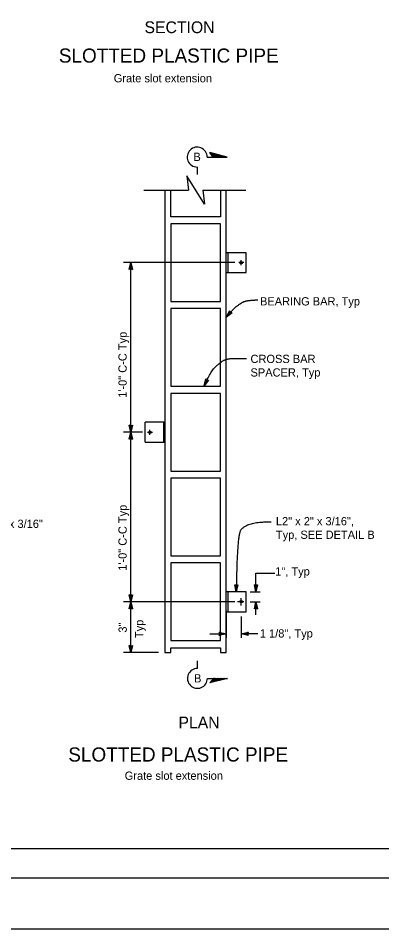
# Model space of a CAD drawing. Extents: x -893 to 867, y -474 to 712.
# Drawn here: x 58 to 367, y -474 to 299 of the extents above; entities that cross this region are included whole.
import ezdxf

# ---------------------------------------------------------------- set-up
doc = ezdxf.new("R2010")
doc.units = 0
for name, color, linetype in [('23 Layout Notes', 7, 'Continuous'), ('56 Stage 3 Anno', 7, 'Continuous'), ('57 Undefined', 7, 'Continuous'), ('60 Nongeo Data', 7, 'Continuous'), ('border_PLOTTING-ELEMENTS', 7, 'Continuous'), ('border_rw_22x34_Cut_Lines', 7, 'Continuous'), ('border_SHEET', 7, 'Continuous')]:
    doc.layers.add(name, color=color, linetype=linetype)

msp = doc.modelspace()

# ---------------------------------------------------------------- linework, layer by layer
at = {"layer": '23 Layout Notes'}
for p, q in [((218.62, 181.32), (235.71, 181.32)), ((218.63, 181.4), (218.63, 181.4)), ((235.71, 181.32), (220.79, 185.13)), ((223.87, 181.32), (220.79, 185.13)), ((234.48, 181.32), (221.11, 184.73)), ((233.25, 181.32), (221.43, 184.34)), ((232.03, 181.32), (221.75, 183.95)), ((230.8, 181.32), (222.06, 183.55)), ((229.57, 181.32), (222.38, 183.16)), ((228.35, 181.32), (222.7, 182.76)), ((227.12, 181.32), (223.02, 182.37)), ((225.89, 181.32), (223.34, 181.97)), ((224.67, 181.33), (223.67, 181.59)), ((210.18, 172.89), (210.18, 166.47)), ((210.38, -252.93), (210.38, -246.52)), ((218.82, -261.37), (235.91, -261.37)), ((218.83, -261.45), (218.83, -261.45)), ((235.91, -261.37), (220.99, -265.18)), ((224.07, -261.37), (220.99, -265.18)), ((234.69, -261.37), (221.31, -264.78)), ((233.46, -261.37), (221.63, -264.39)), ((232.23, -261.37), (221.95, -263.99)), ((231.01, -261.37), (222.27, -263.6)), ((229.78, -261.37), (222.59, -263.2)), ((228.55, -261.37), (222.91, -262.81)), ((227.32, -261.37), (223.23, -262.42)), ((226.1, -261.37), (223.55, -262.02)), ((224.88, -261.38), (223.88, -261.63))]:
    msp.add_line(p, q, dxfattribs=at)
for centre, start, end in [((210.18, 181.32), 0.00004, 270.00053), ((210.38, -261.37), 89.99947, 359.99996)]:
    msp.add_arc(centre, 8.44, start, end, dxfattribs=at)
at = {"layer": '56 Stage 3 Anno'}
for p, q in [((247.49, 89.54), (247.49, 93.76)), ((241.99, 91.65), (147.75, 91.65)), ((153.93, -52.35), (153.93, 91.65)), ((249.6, 91.65), (245.38, 91.65)), ((163.96, -52.35), (147.75, -52.35)), ((153.93, -196.35), (153.93, -52.35)), ((168.07, -52.35), (172.29, -52.35)), ((170.18, -54.46), (170.18, -50.24)), ((259.99, -187.79), (259.99, -172.06)), ((259.99, -172.06), (276.16, -172.06)), ((247.49, -199.51), (247.49, -193.25)), ((255.21, -187.91), (263.49, -187.91)), ((241.99, -196.35), (147.75, -196.35)), ((153.93, -239.44), (153.93, -196.35)), ((249.6, -196.35), (244.3, -196.35)), ((255.21, -196.35), (263.49, -196.35)), ((259.99, -207.4), (259.99, -196.35)), ((234.84, -204.07), (234.84, -227.06)), ((247.49, -208.78), (247.49, -227.06)), ((220.84, -223.56), (234.84, -223.56)), ((261.49, -223.56), (247.49, -223.56)), ((177.34, -239.44), (147.75, -239.44))]:
    msp.add_line(p, q, dxfattribs=at)
for points in [[(152.61, 85.75), (153.93, 91.65), (155.23, 85.75), (154.89, 85.96), (153.93, 90.28), (152.96, 85.96), (153.3, 86.16), (153.92, 88.93), (154.54, 86.17), (154.19, 86.38), (153.92, 87.57), (153.65, 86.37), (153.93, 86.53), (155.23, 85.75), (153.93, 86.53)], [(239.71, 49.07), (234.94, 45.34), (237.68, 50.74), (237.82, 50.35), (235.81, 46.4), (239.31, 49.13), (238.91, 49.19), (236.67, 47.44), (237.95, 49.97), (238.09, 49.58), (237.54, 48.49), (238.5, 49.25), (238.19, 49.3), (237.68, 50.74), (238.19, 49.3)], [(219.75, -8.1), (216.01, -12.86), (217.38, -6.97), (217.6, -7.31), (216.6, -11.62), (219.35, -8.14), (218.94, -8.18), (217.19, -10.41), (217.83, -7.65), (218.05, -7.99), (217.78, -9.18), (218.54, -8.21), (218.22, -8.24), (217.38, -6.97), (218.22, -8.24)], [(152.61, -58.25), (153.93, -52.35), (155.23, -58.25), (154.89, -58.04), (153.93, -53.72), (152.96, -58.04), (153.3, -57.84), (153.92, -55.07), (154.54, -57.83), (154.19, -57.62), (153.92, -56.43), (153.65, -57.63), (153.93, -57.46), (155.23, -58.25), (153.93, -57.46)], [(155.24, -46.44), (153.93, -52.35), (152.62, -46.44), (152.96, -46.65), (153.92, -50.98), (154.89, -46.65), (154.55, -46.86), (153.93, -49.63), (153.31, -46.86), (153.66, -47.07), (153.93, -48.27), (154.2, -47.07), (153.93, -47.23), (152.62, -46.44), (153.93, -47.23)], [(244.68, -182.03), (243.27, -187.91), (242.05, -181.99), (242.4, -182.2), (243.29, -186.54), (244.33, -182.23), (243.98, -182.43), (243.32, -185.19), (242.74, -182.42), (243.09, -182.63), (243.34, -183.83), (243.62, -182.63), (243.35, -182.79), (242.05, -181.99), (243.35, -182.79)], [(261.31, -181.88), (259.99, -187.79), (258.68, -181.88), (259.03, -182.09), (259.98, -186.42), (260.96, -182.09), (260.61, -182.3), (259.99, -185.07), (259.38, -182.3), (259.72, -182.51), (259.99, -183.71), (260.26, -182.51), (259.99, -182.67), (258.68, -181.88), (259.99, -182.67)], [(155.24, -190.44), (153.93, -196.35), (152.62, -190.44), (152.96, -190.65), (153.92, -194.98), (154.89, -190.65), (154.55, -190.86), (153.93, -193.63), (153.31, -190.86), (153.66, -191.07), (153.93, -192.27), (154.2, -191.07), (153.93, -191.23), (152.62, -190.44), (153.93, -191.23)], [(152.61, -202.25), (153.93, -196.35), (155.23, -202.25), (154.89, -202.04), (153.93, -197.72), (152.96, -202.04), (153.3, -201.84), (153.92, -199.07), (154.54, -201.83), (154.19, -201.62), (153.92, -200.43), (153.65, -201.63), (153.93, -201.46), (155.23, -202.25), (153.93, -201.46)], [(258.67, -202.25), (259.99, -196.35), (261.3, -202.25), (260.95, -202.04), (259.99, -197.72), (259.02, -202.04), (259.37, -201.84), (259.98, -199.07), (260.6, -201.83), (260.25, -201.62), (259.98, -200.43), (259.72, -201.63), (259.99, -201.46), (261.3, -202.25), (259.99, -201.46)], [(228.93, -222.24), (234.84, -223.56), (228.93, -224.87), (229.14, -224.52), (233.47, -223.57), (229.14, -222.59), (229.35, -222.94), (232.12, -223.56), (229.35, -224.18), (229.56, -223.83), (230.76, -223.56), (229.56, -223.29), (229.72, -223.56), (228.93, -224.87), (229.72, -223.56)], [(253.4, -224.88), (247.49, -223.56), (253.4, -222.25), (253.19, -222.6), (248.86, -223.56), (253.19, -224.53), (252.98, -224.18), (250.21, -223.57), (252.98, -222.95), (252.77, -223.3), (251.57, -223.57), (252.77, -223.84), (252.61, -223.56), (253.4, -222.25), (252.61, -223.56)], [(155.24, -233.53), (153.93, -239.44), (152.62, -233.53), (152.96, -233.74), (153.92, -238.07), (154.89, -233.74), (154.55, -233.95), (153.93, -236.72), (153.31, -233.95), (153.66, -234.16), (153.93, -235.36), (154.2, -234.16), (153.93, -234.32), (152.62, -233.53), (153.93, -234.32)]]:
    msp.add_lwpolyline(points, close=True, dxfattribs=at)
for points in [[(234.94, 45.34), (241.44, 53.25), (248.22, 57.77), (251.05, 59.19), (259.24, 60.03), (261.5, 60.03)], [(216.01, -12.86), (222.23, 0.14), (230.71, 7.76), (234.94, 9.74), (239.46, 10.31), (245.4, 10.31), (251.9, 10.31), (251.9, 10.31)], [(272.89, -128.67), (248.48, -128.67), (243.88, -146.76), (243.27, -187.91)]]:
    msp.add_open_spline(points, degree=2, dxfattribs=at)
at = {"layer": '60 Nongeo Data'}
for p, q in [((164.96, 153.27), (202.84, 153.27)), ((182.84, 153.27), (182.84, -239.44)), ((187.84, 130.65), (187.84, 153.27)), ((214.84, 153.27), (251.45, 153.27)), ((229.84, 153.27), (229.84, 130.65)), ((234.84, -239.44), (234.84, 153.27)), ((229.84, 130.65), (187.84, 130.65)), ((229.84, 124.65), (187.84, 124.65)), ((187.84, 124.65), (187.84, 58.65)), ((229.84, 58.65), (229.84, 124.65)), ((251.71, 100.09), (234.84, 100.09)), ((234.84, 87.43), (234.84, 95.87)), ((236.14, 100.09), (236.14, 83.22)), ((251.71, 83.22), (251.71, 100.09)), ((234.84, 83.22), (251.71, 83.22)), ((187.84, 58.65), (229.84, 58.65)), ((229.84, 52.65), (187.84, 52.65)), ((187.84, 52.65), (187.84, -13.35)), ((229.84, -13.35), (229.84, 52.65)), ((187.84, -13.35), (229.84, -13.35)), ((229.84, -19.35), (187.84, -19.35)), ((187.84, -19.35), (187.84, -85.35)), ((229.84, -85.35), (229.84, -19.35)), ((182.84, -43.91), (165.96, -43.91)), ((165.96, -60.78), (165.96, -43.91)), ((181.54, -43.91), (181.54, -60.78)), ((182.84, -52.35), (182.84, -48.13)), ((182.84, -56.57), (182.84, -52.35)), ((165.96, -60.78), (182.84, -60.78)), ((187.84, -85.35), (229.84, -85.35)), ((229.84, -91.35), (187.84, -91.35)), ((187.84, -91.35), (187.84, -157.35)), ((229.84, -157.35), (229.84, -91.35)), ((187.84, -157.35), (229.84, -157.35)), ((229.84, -163.35), (187.84, -163.35)), ((187.84, -163.35), (187.84, -229.35)), ((229.84, -229.35), (229.84, -163.35)), ((251.71, -187.91), (234.84, -187.91)), ((234.84, -200.57), (234.84, -192.13)), ((236.14, -187.91), (236.14, -204.78)), ((251.71, -204.78), (251.71, -187.91)), ((234.84, -204.78), (251.71, -204.78)), ((187.84, -229.35), (229.84, -229.35)), ((182.84, -239.44), (187.84, -239.44)), ((187.84, -239.44), (187.84, -235.35)), ((187.84, -235.35), (229.84, -235.35)), ((229.84, -235.35), (229.84, -239.44)), ((229.84, -239.44), (234.84, -239.44))]:
    msp.add_line(p, q, dxfattribs=at)
msp.add_lwpolyline([(214.84, 153.27), (216.34, 141.27), (201.34, 165.27), (202.84, 153.27)], dxfattribs=at)
for centre in [(247.49, 91.65), (170.18, -52.35), (247.49, -196.35)]:
    msp.add_circle(centre, 1.01, dxfattribs=at)
at = {"layer": 'border_PLOTTING-ELEMENTS'}
for points in [[(-893.45, -474.04), (866.55, -474.04), (866.55, 711.96), (-893.45, 711.96)], [(-863.45, 668.96), (836.55, 668.96), (836.55, -431.04), (-863.45, -431.04)]]:
    msp.add_lwpolyline(points, close=True, dxfattribs=at)
at = {"layer": 'border_rw_22x34_Cut_Lines'}
msp.add_lwpolyline([(-863.45, 668.96), (836.55, 668.96), (836.55, -431.04), (-863.45, -431.04)], close=True, dxfattribs=at)
at = {"layer": 'border_SHEET'}
msp.add_line((811.55, -406.04), (-813.45, -406.04), dxfattribs=at)

# ---------------------------------------------------------------- texts
at = {"layer": '57 Undefined'}
for s, height, p in [('SECTION', 10, (165.51, 286.55)), ('SLOTTED PLASTIC PIPE', 12, (92.89, 261.51)), ('Grate slot extension', 7, (139.47, 244.78)), ('B', 7, (207.01, 178.02)), ('BEARING BAR, Typ', 7, (263.45, 55.31)), ('CROSS BAR', 7, (255.39, 6.43)), ('SPACER, Typ', 7, (255.39, -5.07)), ('L2" x 2" x 3/16"', 7, (15.79, -133.63)), ('L2" x 2" x 3/16",', 7, (276.94, -131.4)), ('Typ, SEE DETAIL B', 7, (276.94, -142.9)), ('1", Typ', 7, (276.35, -174.05)), ('1 1/8", Typ', 7, (263.31, -226.7)), ('B', 7, (207.57, -264.86)), ('PLAN', 10, (194.27, -303.84)), ('SLOTTED PLASTIC PIPE', 12, (100.92, -332.03)), ('Grate slot extension', 7, (148.75, -347.52))]:
    msp.add_text(s, height=height, dxfattribs=at).set_placement(p)
for s, p in [('1\'-0" C-C Typ', (150.42, -23.12)), ('1\'-0" C-C Typ', (150.42, -169.99)), ('3"', (150.51, -222.58)), ('Typ', (164.51, -227.15))]:
    msp.add_text(s, height=7, rotation=90, dxfattribs=at).set_placement(p)

doc.saveas('drawing.dxf')
